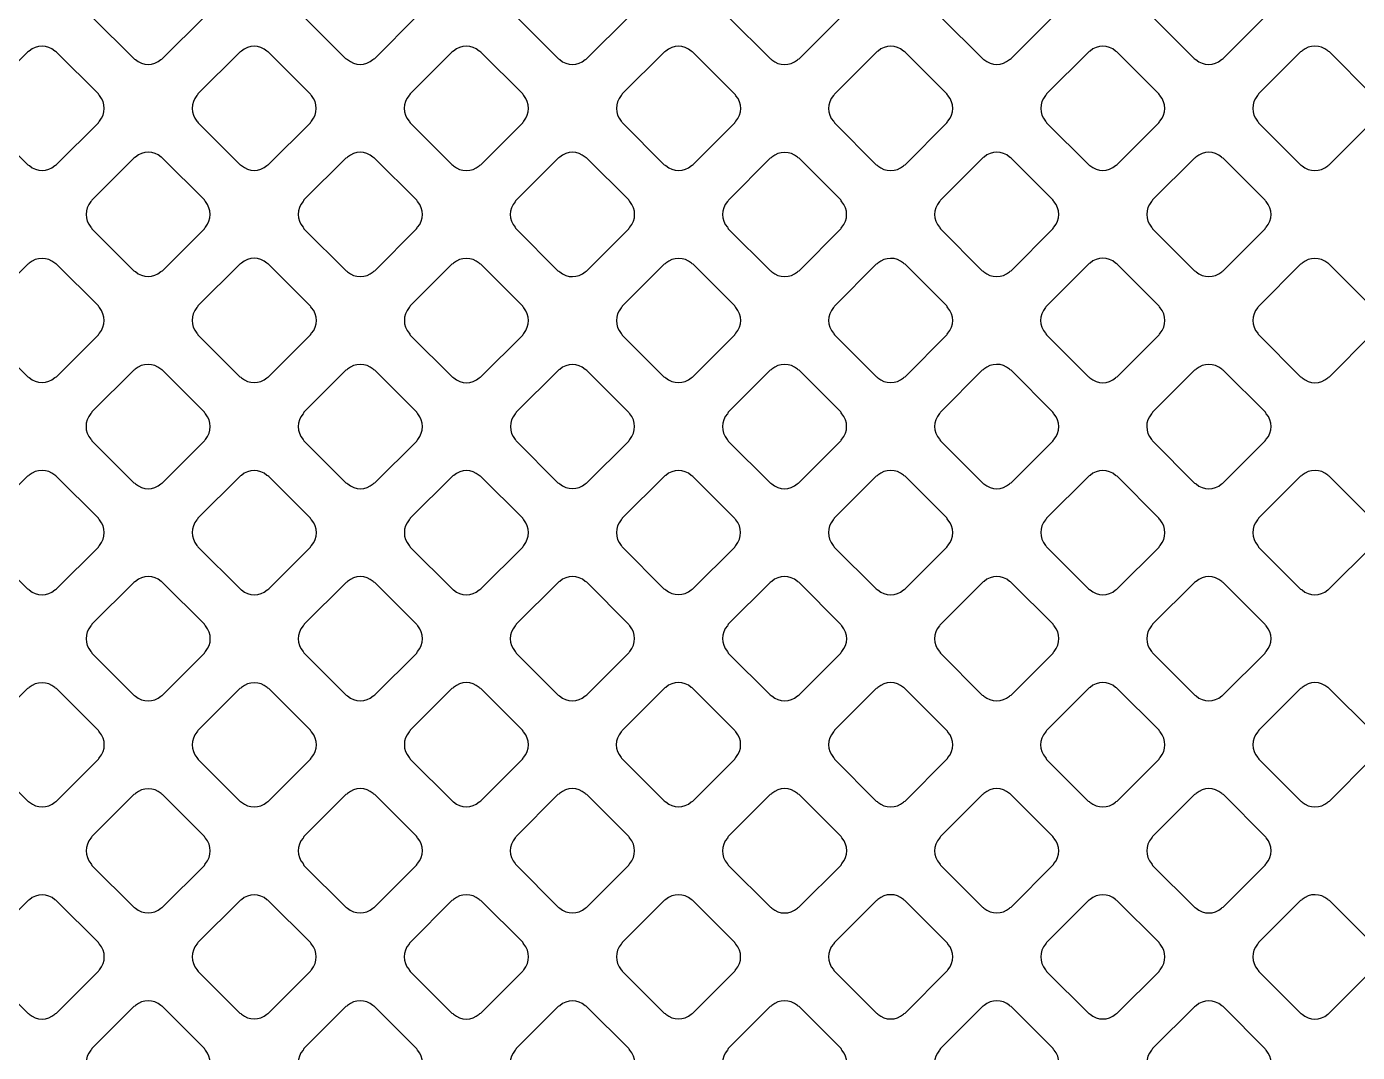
# Model space of a CAD drawing. Header units: millimetres. Extents: x 3440 to 3572, y 2 to 96.
# Drawn here: x 3531.738 to 3533.09, y 54.373 to 55.416 of the extents above; entities that cross this region are included whole.
import ezdxf

# ---------------------------------------------------------------- set-up
doc = ezdxf.new("R2010")
doc.units = ezdxf.units.MM
doc.header["$LTSCALE"] = 23.1
doc.layers.add('gbr-dxf', color=7, linetype='CONTINUOUS')

msp = doc.modelspace()

# ---------------------------------------------------------------- linework, layer by layer
at = {"layer": 'gbr-dxf', "linetype": 'Continuous'}
for points in [[(3531.8035, 55.4275, -0.10047), (3531.8045, 55.4257), (3531.8471, 55.3831, -0.096111), (3531.8487, 55.3822, 0.37981), (3531.8747, 55.3822, -0.095956), (3531.8763, 55.3831), (3531.9188, 55.4256, -0.096332), (3531.9198, 55.4273, 0.37981), (3531.9198, 55.4532, -0.096723), (3531.9188, 55.4549), (3531.876, 55.4977, -0.083681), (3531.8746, 55.4986, 0.379731), (3531.8487, 55.4986, -0.096458), (3531.847, 55.4976), (3531.8045, 55.4551, -0.096627), (3531.8035, 55.4534, 0.379731)], [(3532.019, 55.4273, -0.095956), (3532.0199, 55.4256), (3532.0623, 55.3833, -0.107817), (3532.0642, 55.3822, 0.37981), (3532.0901, 55.3822, -0.096625), (3532.0918, 55.3832), (3532.1344, 55.4258, -0.096111), (3532.1354, 55.4274, 0.37981), (3532.1354, 55.4534, -0.100399), (3532.1344, 55.4551), (3532.092, 55.4975, -0.104691), (3532.0902, 55.4985, 0.379731), (3532.0643, 55.4985, -0.096723), (3532.0626, 55.4975), (3532.0199, 55.4549, -0.096857), (3532.019, 55.4532, 0.379731)], [(3532.2345, 55.4274, -0.087946), (3532.2354, 55.426), (3532.2784, 55.383, -0.083374), (3532.2798, 55.3821, 0.379422), (3532.3057, 55.3821, -0.096625), (3532.3074, 55.3831), (3532.35, 55.4257, -0.096111), (3532.3509, 55.4273, 0.379451), (3532.3509, 55.4533, -0.092029), (3532.35, 55.4549), (3532.3073, 55.4976, -0.096539), (3532.3056, 55.4986, 0.379249), (3532.2797, 55.4986, -0.096458), (3532.278, 55.4976), (3532.2355, 55.455, -0.096627), (3532.2345, 55.4534, 0.379357)], [(3532.45, 55.4273, -0.092348), (3532.451, 55.4257), (3532.4938, 55.3829, -0.088202), (3532.4953, 55.382, 0.37981), (3532.5212, 55.382, -0.095956), (3532.5229, 55.383), (3532.5656, 55.4257, -0.096332), (3532.5666, 55.4273, 0.37981), (3532.5666, 55.4533, -0.087784), (3532.5657, 55.4548), (3532.5229, 55.4976, -0.092233), (3532.5213, 55.4986, 0.379731), (3532.4953, 55.4986, -0.096458), (3532.4937, 55.4976), (3532.451, 55.4549, -0.096627), (3532.45, 55.4533, 0.379731)], [(3532.6657, 55.4273, -0.100399), (3532.6667, 55.4256), (3532.7092, 55.3831, -0.096627), (3532.7108, 55.3822, 0.37981), (3532.7368, 55.3822, -0.096625), (3532.7384, 55.3831), (3532.7809, 55.4256, -0.096111), (3532.7819, 55.4273, 0.37981), (3532.7819, 55.4532, -0.096458), (3532.7809, 55.4549), (3532.7382, 55.4976, -0.083733), (3532.7368, 55.4985, 0.379731), (3532.7109, 55.4985, -0.096723), (3532.7092, 55.4975), (3532.6667, 55.4549, -0.096857), (3532.6657, 55.4533, 0.379731)], [(3532.881, 55.4532, 0.379249), (3532.8811, 55.4273, -0.099964), (3532.8821, 55.4256), (3532.9245, 55.3831, -0.096332), (3532.9262, 55.3821, 0.37981), (3532.9521, 55.3821, -0.096625), (3532.9538, 55.3831), (3532.9965, 55.4258, -0.096111), (3532.9975, 55.4275, 0.379308), (3532.9975, 55.4534, -0.096507), (3532.9965, 55.4551), (3532.954, 55.4976, -0.10077), (3532.9523, 55.4986, 0.379112), (3532.9264, 55.4986, -0.096259), (3532.9247, 55.4976), (3532.882, 55.4549, -0.096539)], [(3531.6957, 55.3197, -0.100402), (3531.6967, 55.318), (3531.7393, 55.2753, -0.096328), (3531.741, 55.2744, 0.379422), (3531.7669, 55.2744, -0.095956), (3531.7686, 55.2754), (3531.8112, 55.318, -0.096332), (3531.8121, 55.3196, 0.379451), (3531.8122, 55.3456, -0.096614), (3531.8112, 55.3472), (3531.7686, 55.3898, -0.100442), (3531.7668, 55.3908, 0.379249), (3531.7409, 55.3908, -0.096723), (3531.7392, 55.3898), (3531.6967, 55.3473, -0.096857), (3531.6957, 55.3456, 0.379357)], [(3531.9113, 55.3196, -0.103917), (3531.9124, 55.3179), (3531.9547, 55.2755, -0.10046), (3531.9565, 55.2745, 0.37981), (3531.9824, 55.2745, -0.096625), (3531.9841, 55.2755), (3532.0266, 55.318, -0.096111), (3532.0275, 55.3196, 0.37981), (3532.0275, 55.3456, -0.09253), (3532.0266, 55.3471), (3531.984, 55.3897, -0.096627), (3531.9824, 55.3907, 0.379731), (3531.9564, 55.3907, -0.096723), (3531.9548, 55.3897), (3531.9123, 55.3473, -0.096857), (3531.9113, 55.3456, 0.379731)], [(3532.1267, 55.3197, -0.107922), (3532.1278, 55.3178), (3532.1702, 55.2754, -0.103673), (3532.172, 55.2743, 0.37889), (3532.1979, 55.2743, -0.096117), (3532.1996, 55.2753), (3532.2422, 55.318, -0.095895), (3532.2432, 55.3196, 0.379201), (3532.2432, 55.3456, -0.104392), (3532.2422, 55.3474), (3532.1998, 55.3898, -0.107961), (3532.1979, 55.3908, 0.379731), (3532.1719, 55.3908, -0.096458), (3532.1703, 55.3898), (3532.1277, 55.3473, -0.096627), (3532.1267, 55.3456, 0.3795)], [(3532.3423, 55.3196, -0.083636), (3532.3432, 55.3182), (3532.386, 55.2753, -0.096539), (3532.3877, 55.2744, 0.379201), (3532.4136, 55.2744, -0.095956), (3532.4153, 55.2754), (3532.4578, 55.3179, -0.096332), (3532.4587, 55.3195, 0.379308), (3532.4588, 55.3454, -0.095968), (3532.4578, 55.3471), (3532.4151, 55.3897, -0.100093), (3532.4134, 55.3907, 0.37947), (3532.3875, 55.3907, -0.096723), (3532.3858, 55.3897), (3532.3433, 55.3472, -0.096857), (3532.3423, 55.3455, 0.3795)], [(3532.5579, 55.3195, -0.096458), (3532.5589, 55.3179), (3532.6014, 55.2753, -0.092289), (3532.603, 55.2743, 0.37981), (3532.629, 55.2743, -0.096625), (3532.6306, 55.2753), (3532.6732, 55.3179, -0.096111), (3532.6742, 55.3196, 0.37981), (3532.6742, 55.3455, -0.100399), (3532.6732, 55.3473), (3532.6306, 55.3898, -0.088207), (3532.6291, 55.3908, 0.379731), (3532.6032, 55.3908, -0.096723), (3532.6015, 55.3898), (3532.5589, 55.3471, -0.096857), (3532.5579, 55.3455, 0.379731)], [(3532.7734, 55.3196, -0.10047), (3532.7744, 55.3179), (3532.8169, 55.2754, -0.096111), (3532.8185, 55.2745, 0.37981), (3532.8445, 55.2745, -0.095956), (3532.8461, 55.2754), (3532.8886, 55.3179, -0.096332), (3532.8896, 55.3196, 0.37981), (3532.8896, 55.3455, -0.096723), (3532.8886, 55.3472), (3532.8459, 55.3899, -0.083681), (3532.8445, 55.3908, 0.379731), (3532.8186, 55.3908, -0.096458), (3532.8169, 55.3898), (3532.7744, 55.3472, -0.096627), (3532.7734, 55.3456, 0.379731)], [(3532.9888, 55.3196, -0.103582), (3532.9898, 55.3179), (3533.0323, 55.2753, -0.100401), (3533.034, 55.2743, 0.379422), (3533.06, 55.2743, -0.095956), (3533.0616, 55.2753), (3533.1043, 55.3179, -0.096332), (3533.1052, 55.3196, 0.37981), (3533.1052, 55.3455, -0.108361), (3533.1042, 55.3474), (3533.0617, 55.3899, -0.096857), (3533.06, 55.3909, 0.379357), (3533.0341, 55.3909, -0.096507), (3533.0325, 55.3899), (3532.9897, 55.3472, -0.096527), (3532.9888, 55.3456, 0.379)], [(3531.8035, 55.2119, -0.096261), (3531.8045, 55.2102), (3531.8471, 55.1676, -0.092398), (3531.8487, 55.1667, 0.379465), (3531.8746, 55.1667, -0.096625), (3531.8763, 55.1676), (3531.9188, 55.2102, -0.096111), (3531.9198, 55.2119, 0.37981), (3531.9198, 55.2378, -0.100399), (3531.9188, 55.2396), (3531.8762, 55.2821, -0.088207), (3531.8748, 55.2831, 0.379731), (3531.8488, 55.2831, -0.096723), (3531.8471, 55.2821), (3531.8045, 55.2394, -0.096627), (3531.8035, 55.2378, 0.379297)], [(3532.019, 55.2119, -0.096625), (3532.02, 55.2103), (3532.0627, 55.1676, -0.092233), (3532.0642, 55.1666, 0.37981), (3532.0902, 55.1666, -0.095956), (3532.0918, 55.1676), (3532.1344, 55.2102, -0.096332), (3532.1354, 55.2118, 0.37981), (3532.1354, 55.2378, -0.084073), (3532.1345, 55.2392), (3532.0916, 55.2821, -0.088334), (3532.0901, 55.283, 0.379731), (3532.0642, 55.283, -0.096458), (3532.0625, 55.2821), (3532.02, 55.2395, -0.096627), (3532.019, 55.2379, 0.379731)], [(3532.2345, 55.2118, -0.095866), (3532.2354, 55.2101), (3532.278, 55.1676, -0.10771), (3532.2798, 55.1665, 0.379422), (3532.3058, 55.1666, -0.095956), (3532.3074, 55.1675), (3532.3501, 55.2102, -0.096332), (3532.351, 55.2118, 0.37981), (3532.351, 55.2378, -0.10047), (3532.35, 55.2395), (3532.3075, 55.282, -0.10399), (3532.3057, 55.283, 0.379357), (3532.2798, 55.283, -0.096507), (3532.2782, 55.2821), (3532.2354, 55.2394, -0.096527), (3532.2345, 55.2377, 0.379)], [(3532.4502, 55.2118, -0.09253), (3532.4511, 55.2102), (3532.4938, 55.1676, -0.088207), (3532.4953, 55.1666, 0.37981), (3532.5213, 55.1666, -0.096625), (3532.5229, 55.1676), (3532.5654, 55.2101, -0.096111), (3532.5664, 55.2118, 0.37981), (3532.5664, 55.2377, -0.104293), (3532.5653, 55.2395), (3532.5229, 55.282, -0.092289), (3532.5213, 55.2829, 0.379731), (3532.4953, 55.2829, -0.096723), (3532.4937, 55.282), (3532.4512, 55.2394, -0.096857), (3532.4502, 55.2378, 0.379731)], [(3532.6656, 55.2118, -0.096625), (3532.6665, 55.2102), (3532.7091, 55.1676, -0.092233), (3532.7107, 55.1666, 0.37981), (3532.7367, 55.1666, -0.095956), (3532.7383, 55.1676), (3532.7809, 55.2102, -0.096332), (3532.7819, 55.2119, 0.37981), (3532.7819, 55.2378, -0.10047), (3532.7809, 55.2396), (3532.7383, 55.2821, -0.088202), (3532.7368, 55.2831, 0.379731), (3532.7109, 55.2831, -0.096458), (3532.7092, 55.2821), (3532.6666, 55.2394, -0.096627), (3532.6656, 55.2378, 0.379731)], [(3532.8811, 55.2119, -0.096625), (3532.882, 55.2103), (3532.9247, 55.1676, -0.092233), (3532.9263, 55.1666, 0.37981), (3532.9523, 55.1666, -0.095956), (3532.9539, 55.1676), (3532.9965, 55.2102, -0.096332), (3532.9975, 55.2118, 0.37981), (3532.9975, 55.2378, -0.084073), (3532.9966, 55.2392), (3532.9537, 55.2821, -0.088334), (3532.9522, 55.283, 0.379731), (3532.9262, 55.283, -0.096458), (3532.9246, 55.2821), (3532.882, 55.2395, -0.096627), (3532.8811, 55.2379, 0.379731)], [(3531.6958, 55.1301, 0.37947), (3531.6958, 55.1041, -0.096458), (3531.6968, 55.1025), (3531.7394, 55.0599, -0.092289), (3531.7409, 55.059, 0.37981), (3531.7669, 55.059, -0.096625), (3531.7686, 55.0599), (3531.8111, 55.1025, -0.096111), (3531.8121, 55.1041, 0.379308), (3531.8121, 55.1301, -0.100402), (3531.8111, 55.1318), (3531.7687, 55.1742, -0.104354), (3531.7669, 55.1752, 0.379), (3531.7409, 55.1752, -0.09601), (3531.7393, 55.1742), (3531.6968, 55.1317, -0.096527)], [(3531.9112, 55.1042, -0.100082), (3531.9122, 55.1025), (3531.9549, 55.0598, -0.095895), (3531.9565, 55.0589, 0.379011), (3531.9824, 55.0588, -0.09601), (3531.9841, 55.0598), (3532.0267, 55.1025, -0.096227), (3532.0277, 55.1041, 0.378952), (3532.0277, 55.13, -0.095968), (3532.0267, 55.1317), (3531.9841, 55.1743, -0.10077), (3531.9824, 55.1753, 0.37947), (3531.9564, 55.1753, -0.096458), (3531.9548, 55.1743), (3531.9122, 55.1318, -0.096857), (3531.9112, 55.1301, 0.379297)], [(3532.1269, 55.1041, -0.104392), (3532.1279, 55.1023), (3532.1704, 55.0598, -0.100151), (3532.1721, 55.0588, 0.37981), (3532.1981, 55.0588, -0.095956), (3532.1997, 55.0598), (3532.2422, 55.1023, -0.096332), (3532.2432, 55.104, 0.37981), (3532.2432, 55.1299, -0.092523), (3532.2422, 55.1315), (3532.1995, 55.1742, -0.096857), (3532.1979, 55.1752, 0.379731), (3532.1719, 55.1752, -0.096458), (3532.1703, 55.1742), (3532.1278, 55.1318, -0.096627), (3532.1269, 55.1301, 0.379731)], [(3532.3423, 55.1039, -0.095956), (3532.3433, 55.1023), (3532.3857, 55.0599, -0.107817), (3532.3875, 55.0589, 0.37981), (3532.4135, 55.0589, -0.096625), (3532.4151, 55.0598), (3532.4578, 55.1025, -0.096111), (3532.4587, 55.1041, 0.37981), (3532.4587, 55.1301, -0.100399), (3532.4577, 55.1318), (3532.4154, 55.1742, -0.104691), (3532.4136, 55.1752, 0.379731), (3532.3876, 55.1752, -0.096723), (3532.3859, 55.1742), (3532.3433, 55.1315, -0.096857), (3532.3423, 55.1299, 0.379731)], [(3532.5579, 55.1041, -0.092052), (3532.5588, 55.1026), (3532.6015, 55.0598, -0.087865), (3532.603, 55.0589, 0.379422), (3532.629, 55.0589, -0.096625), (3532.6306, 55.0599), (3532.6731, 55.1024, -0.096111), (3532.6741, 55.1041, 0.379451), (3532.6741, 55.13, -0.104473), (3532.6731, 55.1318), (3532.6306, 55.1743, -0.092187), (3532.629, 55.1753, 0.379249), (3532.603, 55.1752, -0.096458), (3532.6014, 55.1743), (3532.5589, 55.1317, -0.096627), (3532.5579, 55.1301, 0.379357)], [(3532.7733, 55.1041, -0.096625), (3532.7742, 55.1025), (3532.8169, 55.0598, -0.092233), (3532.8185, 55.0588, 0.37981), (3532.8445, 55.0588, -0.095956), (3532.8461, 55.0598), (3532.8887, 55.1024, -0.096332), (3532.8897, 55.1041, 0.37981), (3532.8897, 55.13, -0.10047), (3532.8887, 55.1317), (3532.846, 55.1744, -0.088202), (3532.8445, 55.1754, 0.379731), (3532.8186, 55.1754, -0.096458), (3532.8169, 55.1744), (3532.7742, 55.1317, -0.096627), (3532.7733, 55.1301, 0.379731)], [(3532.9889, 55.1041, -0.100588), (3532.9899, 55.1024), (3533.0325, 55.0598, -0.096539), (3533.0341, 55.0588, 0.378934), (3533.0601, 55.0588, -0.095612), (3533.0617, 55.0598), (3533.1043, 55.1024, -0.095701), (3533.1052, 55.104, 0.378847), (3533.1052, 55.1299, -0.096614), (3533.1042, 55.1316), (3533.0614, 55.1744, -0.083549), (3533.06, 55.1753, 0.379249), (3533.0341, 55.1752, -0.096723), (3533.0324, 55.1743), (3532.9899, 55.1317, -0.096857), (3532.9889, 55.1301, 0.3795)], [(3531.8035, 54.9964, -0.096625), (3531.8045, 54.9948), (3531.8472, 54.9521, -0.092233), (3531.8488, 54.9511, 0.379308), (3531.8747, 54.9511, -0.09601), (3531.8763, 54.9521), (3531.9189, 54.9947, -0.096227), (3531.9199, 54.9963, 0.378952), (3531.9199, 55.0222, -0.100076), (3531.9189, 55.024), (3531.8764, 55.0665, -0.104354), (3531.8746, 55.0675, 0.37947), (3531.8486, 55.0675, -0.096723), (3531.847, 55.0665), (3531.8045, 55.0241, -0.096627), (3531.8035, 55.0224, 0.379731)], [(3532.019, 54.9963, -0.087916), (3532.0199, 54.9948), (3532.0626, 54.9521, -0.100401), (3532.0644, 54.9511, 0.379422), (3532.0903, 54.9511, -0.095956), (3532.092, 54.9521), (3532.1345, 54.9946, -0.096332), (3532.1355, 54.9963, 0.379451), (3532.1355, 55.0222, -0.09221), (3532.1346, 55.0238), (3532.0918, 55.0665, -0.096195), (3532.0902, 55.0675, 0.379249), (3532.0643, 55.0675, -0.096723), (3532.0626, 55.0665), (3532.02, 55.0239, -0.096857), (3532.019, 55.0222, 0.379357)], [(3532.2346, 54.9962, -0.091954), (3532.2356, 54.9947), (3532.278, 54.9522, -0.104264), (3532.2798, 54.9512, 0.37981), (3532.3058, 54.9512, -0.096625), (3532.3074, 54.9521), (3532.3499, 54.9946, -0.096111), (3532.3509, 54.9963, 0.37981), (3532.3509, 55.0223, -0.088014), (3532.35, 55.0237), (3532.3073, 55.0664, -0.092289), (3532.3057, 55.0674, 0.379731), (3532.2798, 55.0674, -0.096723), (3532.2781, 55.0664), (3532.2356, 55.0239, -0.096857), (3532.2346, 55.0222, 0.379731)], [(3532.45, 54.9963, -0.103999), (3532.4511, 54.9945), (3532.4935, 54.9521, -0.099849), (3532.4952, 54.9511, 0.37889), (3532.5211, 54.9511, -0.096117), (3532.5228, 54.9521), (3532.5654, 54.9947, -0.095895), (3532.5664, 54.9964, 0.379201), (3532.5664, 55.0223, -0.108153), (3532.5653, 55.0242), (3532.523, 55.0666, -0.096111), (3532.5213, 55.0675, 0.379731), (3532.4953, 55.0675, -0.096458), (3532.4937, 55.0666), (3532.451, 55.0239, -0.096627), (3532.4501, 55.0223, 0.3795)], [(3532.6656, 54.9964, -0.092029), (3532.6665, 54.9949), (3532.7094, 54.952, -0.087648), (3532.7108, 54.9511, 0.379201), (3532.7368, 54.9511, -0.095956), (3532.7384, 54.9521), (3532.7809, 54.9946, -0.096332), (3532.7819, 54.9962, 0.379308), (3532.7819, 55.0222, -0.103956), (3532.7809, 55.024), (3532.7383, 55.0666, -0.092398), (3532.7367, 55.0676, 0.37947), (3532.7107, 55.0675, -0.096723), (3532.7091, 55.0666), (3532.6666, 55.024, -0.096857), (3532.6656, 55.0224, 0.3795)], [(3532.881, 55.0222, 0.379249), (3532.8811, 54.9963, -0.092348), (3532.882, 54.9947), (3532.9248, 54.9519, -0.088202), (3532.9263, 54.951, 0.379511), (3532.9522, 54.951, -0.096265), (3532.9539, 54.952), (3532.9966, 54.9948, -0.095701), (3532.9976, 54.9964, 0.378608), (3532.9976, 55.0223, -0.087715), (3532.9967, 55.0238), (3532.9539, 55.0666, -0.092398), (3532.9523, 55.0675, 0.379112), (3532.9264, 55.0675, -0.096614), (3532.9247, 55.0666), (3532.882, 55.0238, -0.096195)], [(3531.6957, 54.8886, -0.108153), (3531.6968, 54.8867), (3531.7391, 54.8444, -0.10399), (3531.7409, 54.8433, 0.37981), (3531.7669, 54.8433, -0.095956), (3531.7685, 54.8443), (3531.8112, 54.8869, -0.096332), (3531.8122, 54.8886, 0.37981), (3531.8122, 54.9145, -0.104392), (3531.8111, 54.9163), (3531.7687, 54.9587, -0.107961), (3531.7669, 54.9598, 0.379731), (3531.7409, 54.9598, -0.096458), (3531.7392, 54.9588), (3531.6967, 54.9162, -0.096627), (3531.6957, 54.9146, 0.379731)], [(3531.9113, 54.8886, -0.096625), (3531.9123, 54.887), (3531.955, 54.8443, -0.092233), (3531.9566, 54.8433, 0.37981), (3531.9826, 54.8433, -0.095956), (3531.9842, 54.8443), (3532.0267, 54.8868, -0.096627), (3532.0277, 54.8885, 0.379237), (3532.0277, 54.9144, -0.100093), (3532.0267, 54.9161), (3531.9842, 54.9587, -0.103868), (3531.9824, 54.9597, 0.379605), (3531.9564, 54.9597, -0.096458), (3531.9548, 54.9587), (3531.9123, 54.9162, -0.096627), (3531.9113, 54.9146, 0.379731)], [(3532.1269, 54.8885, -0.100076), (3532.1279, 54.8868), (3532.1704, 54.8443, -0.096227), (3532.172, 54.8433, 0.378952), (3532.198, 54.8433, -0.095866), (3532.1996, 54.8443), (3532.2422, 54.8869, -0.096227), (3532.2432, 54.8886, 0.379422), (3532.2432, 54.9145, -0.096458), (3532.2422, 54.9162), (3532.1998, 54.9586, -0.100824), (3532.198, 54.9596, 0.379731), (3532.1721, 54.9596, -0.096723), (3532.1704, 54.9587), (3532.1279, 54.9161, -0.096627), (3532.1269, 54.9145, 0.379357)], [(3532.3423, 54.8885, -0.092348), (3532.3433, 54.887), (3532.3857, 54.8445, -0.10399), (3532.3875, 54.8435, 0.37981), (3532.4135, 54.8435, -0.095956), (3532.4151, 54.8445), (3532.4576, 54.8869, -0.096332), (3532.4586, 54.8886, 0.37981), (3532.4586, 54.9146, -0.088442), (3532.4577, 54.916), (3532.415, 54.9587, -0.092898), (3532.4134, 54.9597, 0.379731), (3532.3875, 54.9597, -0.096458), (3532.3858, 54.9587), (3532.3433, 54.9162, -0.096627), (3532.3423, 54.9145, 0.379731)], [(3532.5577, 54.8886, -0.103582), (3532.5587, 54.8868), (3532.6013, 54.8443, -0.100401), (3532.603, 54.8433, 0.379422), (3532.629, 54.8433, -0.095956), (3532.6306, 54.8443), (3532.6732, 54.8869, -0.096332), (3532.6742, 54.8885, 0.37981), (3532.6742, 54.9145, -0.108153), (3532.6731, 54.9164), (3532.6307, 54.9589, -0.096111), (3532.629, 54.9598, 0.379357), (3532.6031, 54.9599, -0.096507), (3532.6014, 54.9589), (3532.5587, 54.9162, -0.096527), (3532.5577, 54.9145, 0.379)], [(3532.7734, 54.8886, -0.09253), (3532.7743, 54.887), (3532.8171, 54.8443, -0.088207), (3532.8186, 54.8434, 0.379511), (3532.8445, 54.8433, -0.095612), (3532.8462, 54.8443), (3532.8887, 54.8869, -0.0952), (3532.8897, 54.8885, 0.379169), (3532.8897, 54.9144, -0.104293), (3532.8886, 54.9162), (3532.8461, 54.9588, -0.092289), (3532.8445, 54.9597, 0.379731), (3532.8186, 54.9597, -0.096723), (3532.8169, 54.9587), (3532.7744, 54.9162, -0.096857), (3532.7734, 54.9146, 0.379731)], [(3532.9888, 54.9145, 0.379206), (3532.9889, 54.8885, -0.096625), (3532.9898, 54.8869), (3533.0325, 54.8442, -0.092233), (3533.034, 54.8433, 0.37981), (3533.06, 54.8433, -0.095956), (3533.0616, 54.8443), (3533.1043, 54.8869, -0.096332), (3533.1052, 54.8885, 0.37981), (3533.1052, 54.9145, -0.10047), (3533.1042, 54.9162), (3533.0616, 54.9589, -0.088202), (3533.0601, 54.9598, 0.379523), (3533.0342, 54.9598, -0.096117), (3533.0325, 54.9588), (3532.9898, 54.9161, -0.096092)], [(3531.8035, 54.7808, -0.104392), (3531.8045, 54.779), (3531.847, 54.7365, -0.100151), (3531.8487, 54.7355, 0.37981), (3531.8747, 54.7355, -0.095956), (3531.8763, 54.7365), (3531.919, 54.7791, -0.096332), (3531.9199, 54.7807, 0.37981), (3531.9199, 54.8067, -0.108153), (3531.9189, 54.8086), (3531.8764, 54.851, -0.096111), (3531.8748, 54.852, 0.379731), (3531.8488, 54.852, -0.096458), (3531.8471, 54.851), (3531.8045, 54.8084, -0.096627), (3531.8035, 54.8067, 0.379731)], [(3532.0191, 54.7807, -0.088014), (3532.02, 54.7793), (3532.0628, 54.7365, -0.083733), (3532.0642, 54.7356, 0.37981), (3532.0902, 54.7356, -0.096625), (3532.0918, 54.7366), (3532.1345, 54.7792, -0.096857), (3532.1354, 54.7808, 0.379237), (3532.1355, 54.8068, -0.092052), (3532.1345, 54.8083), (3532.0919, 54.8509, -0.096423), (3532.0903, 54.8519, 0.379605), (3532.0643, 54.8519, -0.096458), (3532.0627, 54.8509), (3532.0201, 54.8084, -0.096857), (3532.0191, 54.8067, 0.379731)], [(3532.2345, 54.7808, -0.091768), (3532.2355, 54.7792), (3532.2782, 54.7365, -0.087737), (3532.2797, 54.7356, 0.379011), (3532.3056, 54.7356, -0.09601), (3532.3072, 54.7366), (3532.35, 54.7793, -0.096227), (3532.3509, 54.7809, 0.378952), (3532.351, 54.8069, -0.087946), (3532.35, 54.8083), (3532.3073, 54.8511, -0.092456), (3532.3058, 54.852, 0.37947), (3532.2798, 54.852, -0.096458), (3532.2781, 54.851), (3532.2355, 54.8084, -0.096857), (3532.2345, 54.8067, 0.379297)], [(3532.4501, 54.7809, -0.10047), (3532.4511, 54.7792), (3532.4936, 54.7366, -0.096111), (3532.4953, 54.7356, 0.37981), (3532.5213, 54.7356, -0.095956), (3532.5229, 54.7366), (3532.5654, 54.7791, -0.096332), (3532.5664, 54.7807, 0.37981), (3532.5664, 54.8067, -0.096723), (3532.5654, 54.8083), (3532.5226, 54.8511, -0.083681), (3532.5212, 54.852, 0.379731), (3532.4952, 54.852, -0.096458), (3532.4936, 54.851), (3532.451, 54.8085, -0.096627), (3532.4501, 54.8069, 0.379731)], [(3532.6655, 54.7808, -0.099534), (3532.6665, 54.779), (3532.7091, 54.7364, -0.095997), (3532.7108, 54.7355, 0.378309), (3532.7367, 54.7355, -0.095883), (3532.7383, 54.7364), (3532.7811, 54.7792, -0.095602), (3532.7821, 54.7809, 0.379163), (3532.782, 54.8068, -0.096625), (3532.7811, 54.8085), (3532.7385, 54.851, -0.100151), (3532.7368, 54.852, 0.379357), (3532.7109, 54.852, -0.096507), (3532.7092, 54.851), (3532.6665, 54.8083, -0.096527), (3532.6655, 54.8067, 0.379083)], [(3532.8811, 54.8067, 0.379206), (3532.8811, 54.7808, -0.088014), (3532.8821, 54.7793), (3532.9249, 54.7365, -0.083733), (3532.9263, 54.7356, 0.37981), (3532.9523, 54.7356, -0.096625), (3532.9539, 54.7366), (3532.9965, 54.7791, -0.096111), (3532.9975, 54.7808, 0.37981), (3532.9975, 54.8068, -0.09253), (3532.9965, 54.8083), (3532.9539, 54.8509, -0.096627), (3532.9523, 54.8519, 0.379523), (3532.9263, 54.8519, -0.096475), (3532.9247, 54.851), (3532.8821, 54.8084, -0.096509)], [(3531.6958, 54.6731, -0.104392), (3531.6969, 54.6713), (3531.7393, 54.6288, -0.100151), (3531.7411, 54.6278, 0.37981), (3531.767, 54.6278, -0.095956), (3531.7687, 54.6288), (3531.8112, 54.6713, -0.096332), (3531.8122, 54.6729, 0.37981), (3531.8122, 54.6989, -0.092348), (3531.8112, 54.7005), (3531.7685, 54.7432, -0.096111), (3531.7669, 54.7441, 0.379731), (3531.7409, 54.7441, -0.096458), (3531.7392, 54.7431), (3531.6968, 54.7007, -0.096627), (3531.6958, 54.6991, 0.379731)], [(3531.9113, 54.673, -0.108195), (3531.9124, 54.6711), (3531.9547, 54.6288, -0.104691), (3531.9565, 54.6278, 0.37981), (3531.9824, 54.6278, -0.096625), (3531.9841, 54.6288), (3532.0267, 54.6714, -0.096111), (3532.0277, 54.673, 0.37981), (3532.0277, 54.699, -0.104293), (3532.0266, 54.7008), (3531.9844, 54.7431, -0.108174), (3531.9825, 54.7441, 0.379731), (3531.9565, 54.7441, -0.096723), (3531.9549, 54.7431), (3531.9123, 54.7006, -0.096857), (3531.9113, 54.6989, 0.379731)], [(3532.1269, 54.6731, -0.096625), (3532.1278, 54.6714), (3532.1704, 54.6289, -0.092233), (3532.172, 54.6279, 0.379308), (3532.1979, 54.6279, -0.09601), (3532.1996, 54.6289), (3532.2421, 54.6715, -0.096227), (3532.2431, 54.6731, 0.378952), (3532.2431, 54.699, -0.100076), (3532.2421, 54.7007), (3532.1997, 54.7432, -0.104354), (3532.1979, 54.7442, 0.37947), (3532.172, 54.7442, -0.096723), (3532.1703, 54.7432), (3532.1278, 54.7007, -0.096627), (3532.1269, 54.6991, 0.379731)], [(3532.3422, 54.6731, -0.087881), (3532.3431, 54.6716), (3532.3859, 54.6289, -0.100401), (3532.3876, 54.6279, 0.379465), (3532.4135, 54.6279, -0.095956), (3532.4152, 54.6288), (3532.4578, 54.6714, -0.096332), (3532.4587, 54.6731, 0.379451), (3532.4587, 54.699, -0.09221), (3532.4578, 54.7006), (3532.4151, 54.7433, -0.096539), (3532.4134, 54.7443, 0.378939), (3532.3875, 54.7443, -0.096614), (3532.3858, 54.7433), (3532.3432, 54.7006, -0.096539), (3532.3422, 54.699, 0.378645)], [(3532.5579, 54.6731, -0.100032), (3532.5589, 54.6714), (3532.6014, 54.6288, -0.096092), (3532.6031, 54.6278, 0.378825), (3532.629, 54.6278, -0.095883), (3532.6306, 54.6288), (3532.6732, 54.6713, -0.095602), (3532.6742, 54.673, 0.378847), (3532.6742, 54.6989, -0.096614), (3532.6732, 54.7006), (3532.6304, 54.7433, -0.083549), (3532.629, 54.7442, 0.379249), (3532.603, 54.7442, -0.096723), (3532.6014, 54.7432), (3532.5589, 54.7007, -0.096857), (3532.5579, 54.699, 0.379762)], [(3532.7733, 54.6989, 0.379249), (3532.7733, 54.673, -0.103917), (3532.7744, 54.6712), (3532.8168, 54.6288, -0.10046), (3532.8185, 54.6278, 0.379451), (3532.8445, 54.6278, -0.096117), (3532.8461, 54.6287), (3532.8888, 54.6714, -0.095895), (3532.8897, 54.673, 0.379201), (3532.8897, 54.699, -0.108153), (3532.8887, 54.7009), (3532.8462, 54.7433, -0.096111), (3532.8446, 54.7443, 0.3795), (3532.8186, 54.7443, -0.096475), (3532.817, 54.7433), (3532.7743, 54.7006, -0.096527)], [(3532.9889, 54.6731, -0.09253), (3532.9899, 54.6715), (3533.0326, 54.6287, -0.088202), (3533.0341, 54.6278, 0.379511), (3533.0601, 54.6278, -0.096265), (3533.0617, 54.6288), (3533.1042, 54.6713, -0.0953), (3533.1052, 54.673, 0.379169), (3533.1052, 54.6989, -0.104765), (3533.1042, 54.7007), (3533.0616, 54.7433, -0.092289), (3533.06, 54.7442, 0.379731), (3533.0341, 54.7442, -0.096723), (3533.0324, 54.7432), (3532.9899, 54.7007, -0.096857), (3532.9889, 54.699, 0.379731)], [(3531.8036, 54.5652, -0.099964), (3531.8046, 54.5635), (3531.8471, 54.5211, -0.096332), (3531.8487, 54.5201, 0.37981), (3531.8747, 54.5201, -0.096625), (3531.8764, 54.5211), (3531.9188, 54.5635, -0.096111), (3531.9198, 54.5652, 0.37981), (3531.9198, 54.5912, -0.096458), (3531.9188, 54.5928), (3531.8762, 54.6355, -0.083733), (3531.8748, 54.6364, 0.379731), (3531.8488, 54.6364, -0.096723), (3531.8471, 54.6354), (3531.8046, 54.5929, -0.096857), (3531.8036, 54.5912, 0.379731)], [(3532.019, 54.5652, -0.10047), (3532.02, 54.5635), (3532.0625, 54.521, -0.096111), (3532.0641, 54.5201, 0.37981), (3532.0901, 54.5201, -0.095956), (3532.0917, 54.521), (3532.1344, 54.5638, -0.096332), (3532.1354, 54.5654, 0.37981), (3532.1354, 54.5914, -0.096625), (3532.1344, 54.593), (3532.092, 54.6355, -0.100151), (3532.0903, 54.6365, 0.379731), (3532.0643, 54.6365, -0.096458), (3532.0626, 54.6355), (3532.02, 54.5928, -0.096627), (3532.019, 54.5912, 0.379731)], [(3532.2345, 54.5653, -0.083317), (3532.2354, 54.5639), (3532.2782, 54.5211, -0.096111), (3532.2798, 54.5201, 0.379451), (3532.3058, 54.5201, -0.096157), (3532.3074, 54.5211), (3532.35, 54.5637, -0.095602), (3532.351, 54.5653, 0.378779), (3532.351, 54.5912, -0.095862), (3532.35, 54.5929), (3532.3074, 54.6355, -0.100401), (3532.3056, 54.6365, 0.37947), (3532.2797, 54.6365, -0.096458), (3532.278, 54.6355), (3532.2355, 54.5929, -0.096627), (3532.2345, 54.5913, 0.379731)], [(3532.45, 54.5653, -0.092052), (3532.451, 54.5637), (3532.4938, 54.5209, -0.087639), (3532.4953, 54.52, 0.379191), (3532.5212, 54.52, -0.096265), (3532.5228, 54.521), (3532.5656, 54.5637, -0.096206), (3532.5665, 54.5654, 0.379201), (3532.5665, 54.5913, -0.088014), (3532.5656, 54.5928), (3532.5229, 54.6355, -0.092289), (3532.5213, 54.6365, 0.379731), (3532.4953, 54.6365, -0.096723), (3532.4937, 54.6355), (3532.4511, 54.5929, -0.096627), (3532.4501, 54.5912, 0.379357)], [(3532.6656, 54.5653, -0.099643), (3532.6666, 54.5636), (3532.7092, 54.521, -0.096227), (3532.7108, 54.5201, 0.379422), (3532.7368, 54.5201, -0.095956), (3532.7384, 54.5211), (3532.7809, 54.5636, -0.096332), (3532.7819, 54.5652, 0.379451), (3532.7819, 54.5911, -0.096614), (3532.7809, 54.5928), (3532.7381, 54.6356, -0.083024), (3532.7367, 54.6365, 0.37903), (3532.7108, 54.6365, -0.096475), (3532.7092, 54.6355), (3532.6666, 54.5929, -0.096605), (3532.6656, 54.5912, 0.378645)], [(3532.8811, 54.5912, 0.379411), (3532.8811, 54.5652, -0.100266), (3532.8821, 54.5635), (3532.9246, 54.521, -0.096423), (3532.9263, 54.52, 0.378825), (3532.9522, 54.52, -0.095862), (3532.9538, 54.5209), (3532.9966, 54.5637, -0.095701), (3532.9976, 54.5654, 0.379169), (3532.9976, 54.5913, -0.096458), (3532.9966, 54.5929), (3532.9541, 54.6355, -0.100499), (3532.9523, 54.6365, 0.379357), (3532.9264, 54.6365, -0.096507), (3532.9247, 54.6355), (3532.882, 54.5928, -0.096527)], [(3531.6958, 54.4574, -0.099964), (3531.6968, 54.4557), (3531.7393, 54.4133, -0.096332), (3531.7409, 54.4123, 0.37981), (3531.7669, 54.4123, -0.096625), (3531.7686, 54.4133), (3531.8112, 54.4559, -0.096111), (3531.8122, 54.4575, 0.37981), (3531.8122, 54.4835, -0.096458), (3531.8112, 54.4851), (3531.7687, 54.5276, -0.100824), (3531.767, 54.5286, 0.379731), (3531.741, 54.5286, -0.096723), (3531.7394, 54.5276), (3531.6968, 54.4851, -0.096857), (3531.6958, 54.4834, 0.379731)], [(3531.9113, 54.4576, -0.103999), (3531.9124, 54.4558), (3531.9548, 54.4134, -0.099849), (3531.9565, 54.4124, 0.37889), (3531.9824, 54.4124, -0.096117), (3531.9841, 54.4134), (3532.0266, 54.4559, -0.095895), (3532.0276, 54.4575, 0.379201), (3532.0275, 54.4835, -0.092348), (3532.0266, 54.4851), (3531.984, 54.5276, -0.096111), (3531.9824, 54.5286, 0.379731), (3531.9564, 54.5286, -0.096458), (3531.9548, 54.5276), (3531.9123, 54.4852, -0.096627), (3531.9113, 54.4835, 0.3795)], [(3532.1267, 54.4576, -0.108153), (3532.1278, 54.4557), (3532.1702, 54.4133, -0.10399), (3532.172, 54.4123, 0.37981), (3532.1979, 54.4123, -0.095956), (3532.1996, 54.4133), (3532.2422, 54.4559, -0.096332), (3532.2432, 54.4575, 0.37981), (3532.2432, 54.4835, -0.104392), (3532.2422, 54.4853), (3532.1998, 54.5277, -0.107961), (3532.1979, 54.5287, 0.379731), (3532.1719, 54.5287, -0.096458), (3532.1703, 54.5278), (3532.1277, 54.4852, -0.096627), (3532.1267, 54.4835, 0.379731)], [(3532.3423, 54.4575, -0.083636), (3532.3432, 54.4561), (3532.386, 54.4133, -0.096539), (3532.3876, 54.4124, 0.379058), (3532.4135, 54.4124, -0.096333), (3532.4152, 54.4133), (3532.4578, 54.4559, -0.095701), (3532.4587, 54.4576, 0.378547), (3532.4587, 54.4835, -0.096355), (3532.4578, 54.4851), (3532.4152, 54.5277, -0.100442), (3532.4135, 54.5287, 0.379605), (3532.3875, 54.5287, -0.096458), (3532.3859, 54.5277), (3532.3433, 54.4851, -0.096857), (3532.3423, 54.4835, 0.3795)], [(3532.5578, 54.4835, 0.37851), (3532.5578, 54.4576, -0.095862), (3532.5588, 54.4559), (3532.6015, 54.4132, -0.091737), (3532.6031, 54.4123, 0.379011), (3532.629, 54.4123, -0.09601), (3532.6306, 54.4133), (3532.6732, 54.4559, -0.096227), (3532.6742, 54.4575, 0.379035), (3532.6742, 54.4835, -0.099971), (3532.6732, 54.4852), (3532.6305, 54.5279, -0.087529), (3532.629, 54.5288, 0.378406), (3532.6031, 54.5288, -0.096507), (3532.6015, 54.5278), (3532.5588, 54.4851, -0.095686)], [(3532.7734, 54.4575, -0.100285), (3532.7744, 54.4558), (3532.8169, 54.4133, -0.096627), (3532.8186, 54.4123, 0.379451), (3532.8445, 54.4123, -0.095612), (3532.8462, 54.4133), (3532.8887, 54.4558, -0.095824), (3532.8897, 54.4575, 0.378779), (3532.8897, 54.4834, -0.09601), (3532.8887, 54.485), (3532.8459, 54.5278, -0.083772), (3532.8445, 54.5287, 0.37947), (3532.8186, 54.5287, -0.096458), (3532.8169, 54.5277), (3532.7744, 54.4852, -0.096627), (3532.7734, 54.4835, 0.379731)], [(3532.9888, 54.4834, 0.379249), (3532.9889, 54.4575, -0.104392), (3532.9899, 54.4557), (3533.0323, 54.4133, -0.100151), (3533.034, 54.4123, 0.379308), (3533.06, 54.4122, -0.09601), (3533.0616, 54.4132), (3533.1043, 54.4559, -0.096227), (3533.1053, 54.4575, 0.379422), (3533.1052, 54.4835, -0.108195), (3533.1042, 54.4853), (3533.0618, 54.5278, -0.096627), (3533.0601, 54.5287, 0.3795), (3533.0342, 54.5288, -0.096259), (3533.0325, 54.5278), (3532.9898, 54.4851, -0.096195)], [(3531.8035, 54.3497, -0.096117), (3531.8045, 54.3481), (3531.8471, 54.3055, -0.091578), (3531.8486, 54.3045, 0.379201), (3531.8746, 54.3046, -0.096625), (3531.8762, 54.3055), (3531.9188, 54.3482, -0.096111), (3531.9198, 54.3498, 0.379308), (3531.9198, 54.3757, -0.100402), (3531.9188, 54.3775), (3531.8762, 54.4201, -0.088435), (3531.8747, 54.421, 0.37947), (3531.8488, 54.421, -0.096458), (3531.8471, 54.42), (3531.8045, 54.3773, -0.096627), (3531.8035, 54.3757, 0.3795)], [(3532.019, 54.3498, -0.096625), (3532.02, 54.3482), (3532.0627, 54.3055, -0.092233), (3532.0642, 54.3045, 0.37981), (3532.0902, 54.3045, -0.095956), (3532.0918, 54.3055), (3532.1344, 54.3481, -0.096332), (3532.1354, 54.3498, 0.37981), (3532.1354, 54.3757, -0.083317), (3532.1345, 54.3771), (3532.0916, 54.42, -0.088202), (3532.0901, 54.421, 0.379731), (3532.0642, 54.421, -0.096458), (3532.0625, 54.42), (3532.02, 54.3774, -0.096627), (3532.019, 54.3758, 0.379731)], [(3532.2345, 54.3497, -0.096458), (3532.2355, 54.348), (3532.2779, 54.3056, -0.108174), (3532.2798, 54.3046, 0.379511), (3532.3057, 54.3045, -0.096259), (3532.3074, 54.3055), (3532.35, 54.3482, -0.095602), (3532.351, 54.3498, 0.379169), (3532.351, 54.3758, -0.100399), (3532.35, 54.3775), (3532.3075, 54.4199, -0.104691), (3532.3057, 54.4209, 0.379731), (3532.2798, 54.4209, -0.096723), (3532.2781, 54.42), (3532.2355, 54.3773, -0.096857), (3532.2345, 54.3756, 0.379731)], [(3532.4501, 54.3757, 0.378884), (3532.4501, 54.3498, -0.087916), (3532.451, 54.3483), (3532.4939, 54.3054, -0.083081), (3532.4953, 54.3045, 0.378747), (3532.5212, 54.3045, -0.09601), (3532.5229, 54.3055), (3532.5655, 54.3482, -0.096227), (3532.5665, 54.3498, 0.378897), (3532.5665, 54.3757, -0.09252), (3532.5656, 54.3773), (3532.5229, 54.42, -0.096301), (3532.5212, 54.421, 0.378438), (3532.4953, 54.421, -0.096528), (3532.4937, 54.42), (3532.451, 54.3774, -0.096605)], [(3532.6656, 54.3498, -0.091768), (3532.6665, 54.3482), (3532.7093, 54.3054, -0.087742), (3532.7108, 54.3045, 0.378487), (3532.7367, 54.3045, -0.095883), (3532.7383, 54.3055), (3532.7811, 54.3482, -0.095602), (3532.7821, 54.3498, 0.379163), (3532.782, 54.3758, -0.087784), (3532.7811, 54.3773), (3532.7384, 54.42, -0.092289), (3532.7368, 54.421, 0.3795), (3532.7109, 54.421, -0.096614), (3532.7092, 54.42), (3532.6665, 54.3773, -0.096539), (3532.6656, 54.3757, 0.378645)], [(3532.8811, 54.3757, 0.379206), (3532.8811, 54.3498, -0.096458), (3532.8821, 54.3481), (3532.9247, 54.3055, -0.092289), (3532.9263, 54.3045, 0.37981), (3532.9523, 54.3045, -0.096625), (3532.9539, 54.3055), (3532.9965, 54.3481, -0.096111), (3532.9975, 54.3498, 0.37981), (3532.9975, 54.3757, -0.083792), (3532.9966, 54.3771), (3532.9538, 54.42, -0.088207), (3532.9523, 54.4209, 0.379523), (3532.9263, 54.4209, -0.096475), (3532.9247, 54.4199), (3532.8821, 54.3774, -0.096509)]]:
    msp.add_lwpolyline(points, format="xyb", close=True, dxfattribs=at)

doc.saveas('drawing.dxf')
